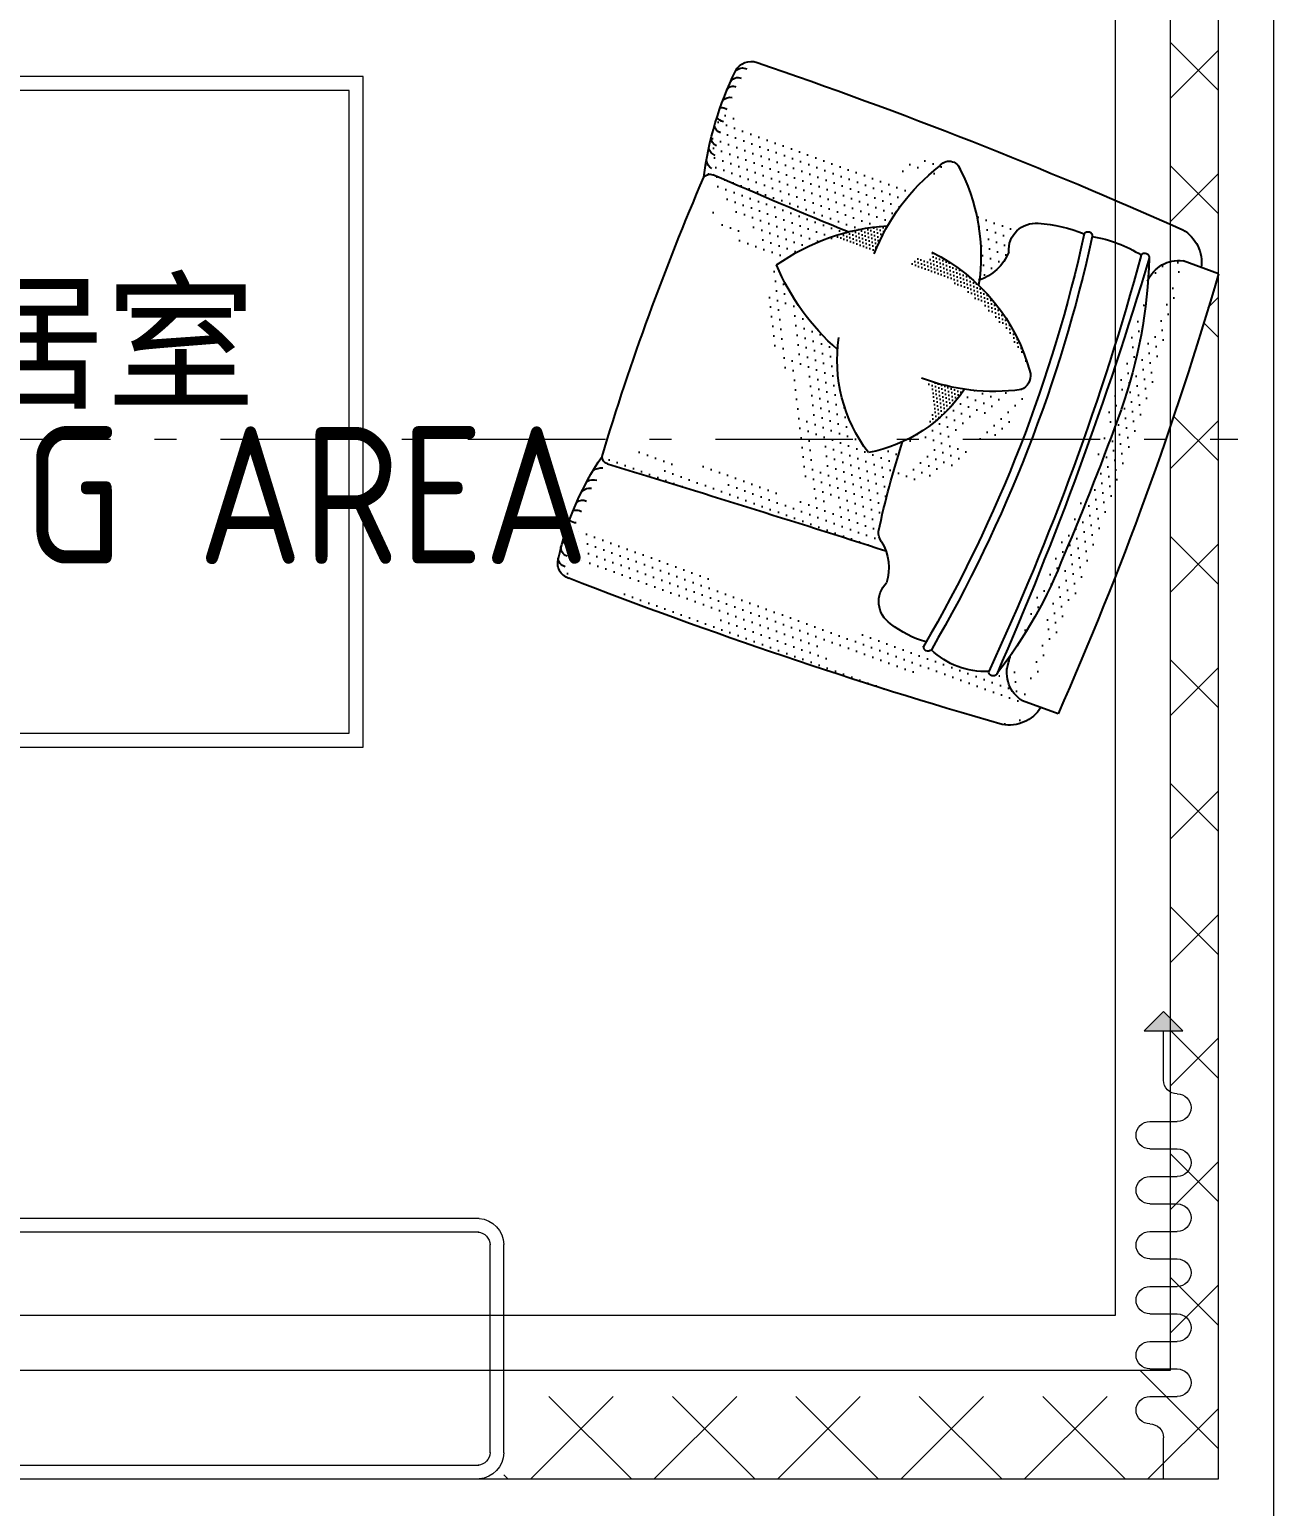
# Model space of a CAD drawing. Extents: x 25752 to 73233, y 27827 to 61602.
# Drawn here: x 60498 to 62761, y 44307 to 46993 of the extents above; entities that cross this region are included whole.
import ezdxf

# ---------------------------------------------------------------- set-up
doc = ezdxf.new("R2010")
doc.units = 0
doc.header["$LTSCALE"] = 1000
doc.header["$MEASUREMENT"] = 0
doc.linetypes.add('SMCENTER', pattern=[0.45, 0.25, -0.08, 0.04, -0.08])
for name, color, linetype, lineweight in [('DIM-CL', 13, 'SMCENTER', 5), ('DOTE', 1, 'Continuous', 5), ('家具', 34, 'Continuous', 9), ('铺地', 8, 'Continuous', 5), ('陈设', 31, 'Continuous', 5)]:
    doc.layers.add(name, color=color, linetype=linetype, lineweight=lineweight)
for name, color, linetype in [('FURNITURE', 31, 'Continuous'), ('PUB_TEXT', 7, 'Continuous'), ('窗帘', 8, 'Continuous')]:
    doc.layers.add(name, color=color, linetype=linetype)
doc.styles.get("Standard").update_dxf_attribs({"font": 'gbenor.shx', "bigfont": 'gbcbig.shx'})
pattern_1 = [(270.036151, (18711.816, 72797.1475), (-5.71319593, -2.8611053), [0, -5.715])]
pattern_2 = [(270.03615, (-28847.447, -12793.412), (-14.28299, -7.152763), [0, -14.2875])]
pattern_3 = [(135, (164886.49, 15824.32), (112.2532, 112.2532), []), (45, (164886.49, 15824.32), (112.2532, -112.2532), [])]

# ---------------------------------------------------------------- blocks, each defined once
blk = doc.blocks.new('gui-11')
at = {"layer": '陈设', "color": 31, "flags": 128}
for points in [[(-820.6, 0), (820.6, 0)], [(-865.1, -426.2), (-865.1, -47.4)], [(865.1, -47.4), (865.1, -426.2)], [(820.6, -473.6), (-820.6, -473.6)]]:
    blk.add_lwpolyline(points, dxfattribs=at)
at = {"layer": '陈设', "color": 8, "flags": 128}
for points in [[(-820.6, -25), (820.6, -25)], [(-840.1, -426.2), (-840.1, -47.4)], [(840.1, -47.4), (840.1, -426.2)], [(820.6, -448.6), (-820.6, -448.6)]]:
    blk.add_lwpolyline(points, dxfattribs=at)
at = {"layer": '陈设', "color": 31}
for centre, start, end in [((-816.5, -48.4), 94.7871, 178.8107), ((816.5, -48.4), 1.1893, 85.2129), ((-816.5, -425.2), 181.1893, 265.2129), ((816.5, -425.2), 274.7871, 358.8107)]:
    blk.add_arc(centre, 48.6, start, end, dxfattribs=at)
at = {"layer": '陈设', "color": 8}
for centre, start, end in [((-816.5, -48.4), 94.7871, 178.8107), ((816.5, -48.4), 1.1893, 85.2129), ((-816.5, -425.2), 181.1893, 265.2129), ((816.5, -425.2), 274.7871, 358.8107)]:
    blk.add_arc(centre, 23.6, start, end, dxfattribs=at)
blk = doc.blocks.new('keting-23')
at = {"layer": 'FURNITURE'}
h = blk.add_hatch(dxfattribs=at)
h.set_pattern_fill('DOTS', color=8, scale=9, angle=134.2152, style=0)
h.set_pattern_definition(pattern_2)
edge = h.paths.add_edge_path()
edge.add_ellipse((-333.7, -64.5), major_axis=(-54.4, 0.7), ratio=1, start_angle=372.4287, end_angle=447.3234, ccw=False)
edge.add_ellipse((1.7, -2715.6), major_axis=(-2668.3, 36.6), ratio=1, start_angle=262.4819, end_angle=279.16, ccw=False)
edge.add_ellipse((333.8, -64.1), major_axis=(-54.4, 0.7), ratio=1, start_angle=92.6798, end_angle=169.2132, ccw=False)
edge.add_ellipse((-2.7, 4207.1), major_axis=(-4338.3, 59.4), ratio=1, start_angle=95.0908, end_angle=95.2562, ccw=False)
edge.add_ellipse((126.8, -845.8), major_axis=(-752.3, 10.3), ratio=1, start_angle=255.6633, end_angle=270.0544)
edge.add_ellipse((-103, -4726), major_axis=(-63.5, -4638.4), ratio=1, start_angle=177.8258, end_angle=181.0057)
edge.add_ellipse((-114.8, -885.6), major_axis=(-798.2, 10.9), ratio=1, start_angle=271.2281, end_angle=286.9488)
edge = h.paths.add_edge_path()
edge.add_ellipse((-390.4, -409.8), major_axis=(-4.6, -333.7), ratio=1, start_angle=102.5165, end_angle=118.673)
edge.add_ellipse((-113.8, -270.6), major_axis=(-24.9, 0.3), ratio=1, start_angle=223.3687, end_angle=261.2906)
edge.add_ellipse((-86.6, -378.7), major_axis=(-134.6, 1.8), ratio=1, start_angle=218.0909, end_angle=280.6368, ccw=False)
edge.add_ellipse((-9.8, -418.4), major_axis=(-125, 1.7), ratio=1, start_angle=187.0141, end_angle=256.789, ccw=False)
edge.add_ellipse((-2.1, 1092.7), major_axis=(-1501.9, 20.6), ratio=1, start_angle=92.8837, end_angle=95.2365, ccw=False)
edge.add_ellipse((-122.5, -580.8), major_axis=(-246, 3.4), ratio=1, start_angle=225.3036, end_angle=256.9606)
edge = h.paths.add_edge_path()
edge.add_ellipse((-138.2, -525.7), major_axis=(-179.3, 2.5), ratio=1, start_angle=87.0261, end_angle=153.5029, ccw=False)
edge.add_ellipse((-410.7, -423.9), major_axis=(-383.1, 5.2), ratio=1, start_angle=133.6674, end_angle=159.7173)
edge.add_ellipse((-122.7, -320.1), major_axis=(-251.3, 3.4), ratio=1, start_angle=106.8462, end_angle=148.2313)
edge.add_ellipse((-122.5, -580.8), major_axis=(-246, 3.4), ratio=1, start_angle=211.4545, end_angle=225.3036)
edge.add_ellipse((-2.1, 1092.7), major_axis=(-1501.9, 20.6), ratio=1, start_angle=92.8837, end_angle=98.7476)
edge.add_ellipse((197.1, -368.4), major_axis=(-27.9, 0.4), ratio=1, start_angle=109.44, end_angle=146.2241)
edge.add_ellipse((284.1, -435.1), major_axis=(-81.8, 1.1), ratio=1, start_angle=310.6468, end_angle=322.3464, ccw=False)
edge.add_ellipse((33056.9, 971.9), major_axis=(-450, -32849.7), ratio=1, start_angle=-86.87011, end_angle=-86.7303)
edge.add_ellipse((-21.9, -323.7), major_axis=(-287.4, 3.9), ratio=1, start_angle=99.4068, end_angle=154.1753, ccw=False)
edge = h.paths.add_edge_path()
edge.add_ellipse((-2.2, 3460.7), major_axis=(-4334.2, 59.4), ratio=1, start_angle=447.5715, end_angle=448.0145, ccw=False)
edge.add_ellipse((-240.4, -854.4), major_axis=(-0.2, -13.5), ratio=1, start_angle=270.899, end_angle=340.1262, ccw=False)
edge.add_ellipse((-12739.6, -102.8), major_axis=(-12507.1, 171.3), ratio=1, start_angle=177.34003, end_angle=178.45076)
edge.add_ellipse((53.3, -411), major_axis=(-357.1, 4.9), ratio=1, start_angle=35.0793, end_angle=54.8012)
edge.add_ellipse((-420.4, -707.1), major_axis=(-264, 3.6), ratio=1, start_angle=143.0166, end_angle=182.3278, ccw=False)
edge = h.paths.add_edge_path()
edge.add_ellipse((-1695.9, -679.4), major_axis=(-1354.3, 18.6), ratio=1, start_angle=172.221, end_angle=187.0471)
edge.add_ellipse((-216.8, -223.4), major_axis=(-335.6, 4.6), ratio=1, start_angle=67.4833, end_angle=81.0075)
edge.add_ellipse((53.3, -411), major_axis=(-4.9, -357.1), ratio=1, start_angle=-65.5842, end_angle=-54.9207)
edge.add_ellipse((-12739.6, -102.8), major_axis=(-171.3, -12507.1), ratio=1, start_angle=87.34003, end_angle=88.45076, ccw=False)
edge.add_ellipse((-240.4, -854.4), major_axis=(-13.5, 0.2), ratio=1, start_angle=0.899, end_angle=70.1262)
edge.add_ellipse((-369.1, -333.4), major_axis=(-547.8, 7.5), ratio=1, start_angle=92.0909, end_angle=103.8605, ccw=False)
edge = h.paths.add_edge_path()
edge.add_ellipse((-843.1, -419.3), major_axis=(-495.3, 6.8), ratio=1, start_angle=179.9316, end_angle=190.1241)
edge.add_ellipse((-320.1, -310.5), major_axis=(-44.5, 0.6), ratio=1, start_angle=40.5273, end_angle=114.9625)
edge.add_ellipse((-304.7, -432.8), major_axis=(-81.8, 1.1), ratio=1, start_angle=220.2501, end_angle=268.7821, ccw=False)
edge.add_ellipse((-173.2, -685.1), major_axis=(-311.8, 4.3), ratio=1, start_angle=283.4561, end_angle=304.8319)
edge = h.paths.add_edge_path()
edge.add_ellipse((-391.3, -489), major_axis=(-0.3, -18.9), ratio=1, start_angle=-78.0465, end_angle=-12.8963)
edge.add_ellipse((-216.8, -223.4), major_axis=(-335.6, 4.6), ratio=1, start_angle=58.5637, end_angle=67.4833)
edge.add_ellipse((-1695.9, -679.4), major_axis=(-18.6, -1354.3), ratio=1, start_angle=94.7147, end_angle=97.0471, ccw=False)
edge.add_ellipse((-290, -479), major_axis=(-120.7, 1.7), ratio=1, start_angle=367.2597, end_angle=423.8182, ccw=False)
edge = h.paths.add_edge_path()
edge.add_ellipse((-21.9, -323.7), major_axis=(-3.9, -287.4), ratio=1, start_angle=51.1064, end_angle=64.1753)
edge.add_ellipse((33056.9, 971.9), major_axis=(-450, -32849.7), ratio=1, start_angle=-86.7303, end_angle=-86.02891)
edge.add_ellipse((241.5, -854.1), major_axis=(-13.5, 0.2), ratio=1, start_angle=111.5158, end_angle=180.743, ccw=False)
edge.add_ellipse((-2.2, 3460.7), major_axis=(-4334.2, 59.4), ratio=1, start_angle=93.8437, end_angle=94.0704, ccw=False)
edge.add_ellipse((1542.2, -577.6), major_axis=(-18.4, -1344.6), ratio=1, start_angle=267.7834, end_angle=283.2412, ccw=False)
h = blk.add_hatch(dxfattribs=at)
h.set_pattern_fill('DOTS', color=8, scale=9, angle=134.2152, style=0)
h.set_pattern_definition(pattern_2)
edge = h.paths.add_edge_path()
edge.add_ellipse((351, -874), major_axis=(-0.2, -14.2), ratio=1, start_angle=61.3207, end_angle=113.8309)
edge.add_ellipse((-4837.8, -495.5), major_axis=(-5214.7, 71.4), ratio=1, start_angle=176.6833, end_angle=183.9232)
edge.add_ellipse((242.3, -193.6), major_axis=(-128.2, 1.8), ratio=1, start_angle=173.4643, end_angle=203.4035)
edge.add_ellipse((358.3, -137.5), major_axis=(-7.27, 0.1), ratio=1, start_angle=110.4211, end_angle=256.6147)
edge.add_ellipse((126.8, -845.8), major_axis=(-10.3, -752.3), ratio=1, start_angle=162.728, end_angle=165.6633)
edge.add_ellipse((-2.7, 4207.1), major_axis=(-4338.3, 59.4), ratio=1, start_angle=95.0908, end_angle=95.2562)
edge.add_ellipse((333.8, -64.1), major_axis=(-54.4, 0.7), ratio=1, start_angle=92.6798, end_angle=169.2132)
edge.add_line((387.1, -75), (387, -43))
edge.add_ellipse((373.7, -104.2), major_axis=(-62.7, 0.9), ratio=1, start_angle=190.9468, end_angle=258.5034, ccw=False)
edge.add_ellipse((-7952.2, -680.3), major_axis=(-8407.4, 115.2), ratio=1, start_angle=179.63549, end_angle=184.789, ccw=False)
edge.add_ellipse((428.4, -850.5), major_axis=(-0.4, -26), ratio=1, start_angle=1.9114, end_angle=94.1899, ccw=False)
edge.add_ellipse((362.8, -398.2), major_axis=(-482.8, 6.6), ratio=1, start_angle=90.846, end_angle=98.653, ccw=False)
h = blk.add_hatch(dxfattribs=at)
h.set_pattern_fill('DOTS', color=8, scale=3.6, angle=134.2152, style=0)
h.set_pattern_definition(pattern_1)
edge = h.paths.add_edge_path()
edge.add_spline(control_points=[(-227.6, -497.2), (-233.5, -494.5), (-244.6, -489.2), (-243.2, -467.8), (-253.7, -469.7), (-257.9, -470.5)], knot_values=[0, 0, 0, 0, 0.799096, 1.505125, 1.97631, 1.97631, 1.97631, 1.97631], degree=3, periodic=0)
edge.add_ellipse((52.1, -505), major_axis=(-311.9, 4.3), ratio=1, start_angle=305.5205, end_angle=354.444, ccw=False)
edge.add_ellipse((80.4, -478.4), major_axis=(-308.6, 4.2), ratio=1, start_angle=312.6694, end_angle=364.2812)
h = blk.add_hatch(dxfattribs=at)
h.set_pattern_fill('DOTS', color=8, scale=3.6, angle=134.2152, style=0)
h.set_pattern_definition(pattern_1)
edge = h.paths.add_edge_path()
edge.add_ellipse((-390.4, -409.8), major_axis=(-4.6, -333.7), ratio=1, start_angle=90.821, end_angle=102.5165)
edge.add_ellipse((-122.5, -580.8), major_axis=(-246, 3.4), ratio=1, start_angle=234.2076, end_angle=256.9606, ccw=False)
edge.add_ellipse((-1.5, -441.9), major_axis=(-63.9, 0.9), ratio=1, start_angle=247.1507, end_angle=330.5018)
h = blk.add_hatch(dxfattribs=at)
h.set_pattern_fill('DOTS', color=8, scale=3.6, angle=134.2152, style=0)
h.set_pattern_definition(pattern_1)
edge = h.paths.add_edge_path()
edge.add_ellipse((-216.8, -223.4), major_axis=(-4.6, -335.6), ratio=1, start_angle=-8.9925, end_angle=-0.2135)
edge.add_ellipse((-115.3, -594.2), major_axis=(-1.5, -113), ratio=1, start_angle=252.6241, end_angle=297.8012)
edge.add_ellipse((53.3, -411), major_axis=(-357.1, 4.9), ratio=1, start_angle=384.4158, end_angle=401.8363, ccw=False)
at = {"layer": 'FURNITURE', "color": 31}
for p, q in [((-387, -13.1), (-387, -75.5)), ((387, -12.6), (387.1, -75))]:
    blk.add_line(p, q, dxfattribs=at)
at = {"layer": 'FURNITURE', "color": 31, "extrusion": (0, 0, -1)}
for centre, major_axis, start_param, end_param in [((3.7, -5845.3), (-5844.8, 80.1), 1.490209, 1.622726), ((-373.6, -104.7), (-62.7, 0.9), 0.1624, 1.341484), ((373.7, -104.2), (-62.7, 0.9), 1.771451, 2.950535), ((7953.1, -670.3), (-8407.4, 115.2), -0.03502, 0.054926), ((-333.7, -64.5), (-54.4, 0.7), -1.552682, -0.216922), ((-114.8, -885.6), (-798.2, 10.9), 1.229279, 1.549363), ((-103, -4726), (-4638.4, 63.5), 1.553243, 1.608743), ((126.8, -845.8), (-752.3, 10.3), 1.569846, 1.872249), ((333.8, -64.1), (-54.4, 0.7), 3.329857, 4.665617), ((-7952.2, -680.3), (-115.2, -8407.4), 4.628805, 4.718751), ((-11.3, -6150.8), (-6031.3, 82.6), 1.497293, 1.618697), ((-2.7, 4207.1), (-4338.3, 59.4), 4.62065, 4.623539), ((-153.2, -189.6), (-224, 3.1), -0.196365, 0.192978), ((-370.7, -136.8), (-0.1, -7.11), 0.247191, 2.965994), ((-9.8, -4513.2), (-4384.2, 60.1), 1.474287, 1.641704), ((242.3, -193.6), (-128.2, 1.8), 2.733124, 3.546371), ((358.3, -137.5), (-7.27, 0.1), 1.804414, 4.355974), ((-56.5, -2590.2), (-2380.9, 32.6), 1.423554, 1.732702), ((-56.3, -2583.4), (-2360.3, 32.3), 1.422482, 1.733775), ((-371.8, -237.2), (-7.11, 0.1), -1.400667, 1.318136), ((-113.8, -270.6), (-24.9, 0.3), 1.060941, 2.384667), ((-104.5, -248.9), (-3.7, -268.7), 1.282877, 1.57452), ((52.1, -505), (-311.9, 4.3), 0.09697, 0.950846), ((-390.4, -409.8), (-333.7, 4.6), 2.641154, 3.143534), ((181.9, -271.4), (-168.8, 2.3), 3.049451, 3.444115), ((356.9, -252.5), (-7.27, 0.1), 1.921742, 4.473302), ((-320.1, -310.5), (-44.5, 0.6), 4.276711, 6.015514), ((299.3, -312.8), (-44.5, 0.6), 3.380606, 5.119409), ((-304.7, -432.8), (-81.8, 1.1), 1.592053, 2.455755), ((-122.5, -580.8), (-246, 3.4), 1.798377, 2.592607), ((284.1, -435.1), (-1.1, -81.8), 2.227976, 3.091678), ((-173.2, -685.1), (-311.8, 4.3), 0.705642, 1.363266), ((197.1, -368.4), (-0.4, -27.9), 5.30189, 5.943893), ((33056.9, 971.9), (-450, -32849.7), 1.501488, 1.51617), ((-2.1, 1092.7), (-1501.9, 20.6), 4.559715, 4.662058), ((-122.7, -320.1), (-251.3, 3.4), 3.696062, 4.499873), ((-391.3, -489), (-18.9, 0.3), -1.345713, 0.934712), ((-216.8, -223.4), (-335.6, 4.6), -1.56707, -1.02213), ((53.3, -411), (-357.1, 4.9), -0.978806, -0.426137), ((-410.7, -423.9), (-383.1, 5.2), 3.495593, 3.95025), ((-12739.6, -102.8), (-12507.1, 171.3), 3.168632, 3.188018), ((-369.1, -333.4), (-547.8, 7.5), 4.470477, 4.805981), ((-2.2, 3460.7), (-59.4, -4334.2), 6.212143, 6.32557), ((362.8, -398.2), (-482.8, 6.6), 4.561365, 4.942431)]:
    blk.add_ellipse(centre, major_axis=major_axis, ratio=1, start_param=start_param, end_param=end_param, dxfattribs=at)
at = {"layer": 'FURNITURE', "color": 8, "extrusion": (0, 0, -1)}
for centre, major_axis, start_param, end_param in [((-424.5, -849.6), (-28.7, 0.4), -1.470353, -0.012279), ((241.5, -854.1), (-13.5, 0.2), 3.128625, 4.336868), ((428.4, -850.5), (-26, 0.4), 3.068466, 4.679029), ((-421.5, -863.4), (-0.2, -16), 0.386644, 1.657312), ((-405.6, -865.8), (-14.3, 0.2), -1.467329, 0.02765), ((-393.3, -871), (-0.13, -9.75), 0.052166, 1.818329), ((-368.3, -866.1), (-0.2, -16.5), 0.403204, 1.417425), ((-349.8, -874.5), (-0.2, -14.2), 1.062272, 1.903007), ((-361.7, -870.3), (-19.7, 0.3), 3.009531, 3.684837), ((-337.4, -867.6), (-14.1, 0.2), 3.033016, 4.181415), ((-316.5, -863), (-0.2, -16.2), 4.851218, 5.910343), ((-305.8, -859.9), (-21, 0.3), 3.228172, 3.985667), ((-281.7, -855.7), (-19.3, 0.3), 3.326054, 4.208703), ((-240.4, -854.4), (-13.5, 0.2), -1.223933, -0.015691), ((282.8, -855.3), (-19.3, 0.3), -1.095768, -0.213119), ((306.9, -859.5), (-21, 0.3), -0.872732, -0.115237), ((317.6, -862.6), (-16.2, 0.2), -1.226612, -0.167487), ((338.5, -867.2), (-14.1, 0.2), -1.06848, 0.079919), ((362.8, -869.8), (-0.3, -19.7), 0.998894, 1.6742), ((351, -874), (-0.2, -14.2), 4.35152, 5.192255), ((369.4, -865.7), (-0.2, -16.5), 4.837102, 5.851324), ((394.4, -870.5), (-0.13, -9.75), 4.436198, 6.202361), ((406.7, -865.2), (-0.2, -14.3), 4.656081, 6.15106), ((422.6, -862.8), (-16, 0.2), 3.026419, 4.297087)]:
    blk.add_ellipse(centre, major_axis=major_axis, ratio=1, start_param=start_param, end_param=end_param, dxfattribs=at)
blk = doc.blocks.new('A$C50400A6F')
at = {"layer": '家具'}
blk.add_hatch(color=256, dxfattribs=at).paths.add_polyline_path([(814.6, 14.6), (814.6, 85.4), (850, 50)])
for p, q in [((850, 50), (814.6, 85.4)), ((814.6, 14.6), (814.6, 85.4)), ((150, 25), (150, 75)), ((200, 25), (200, 75)), ((250, 25), (250, 75)), ((300, 25), (300, 75)), ((350, 25), (350, 75)), ((400, 25), (400, 75)), ((450, 25), (450, 75)), ((500, 25), (500, 75)), ((550, 25), (550, 75)), ((600, 25), (600, 75)), ((650, 25), (650, 75)), ((700, 75), (700, 75)), ((0, 50), (75, 50)), ((725, 50), (814.6, 50)), ((850, 50), (814.6, 14.6)), ((100, 25), (100, 25))]:
    blk.add_line(p, q, dxfattribs=at)
for centre, start, end in [((175, 75), 0, 180), ((275, 75), 0, 180), ((375, 75), 0, 180), ((475, 75), 0, 180), ((575, 75), 0, 180), ((675, 75), 0, 180), ((725, 75), 180, 270), ((75, 25), 0, 90), ((125, 25), 180, 0), ((225, 25), 180, 0), ((325, 25), 180, 0), ((425, 25), 180, 0), ((525, 25), 180, 0), ((625, 25), 180, 0)]:
    blk.add_arc(centre, 25, start, end, dxfattribs=at)
blk = doc.blocks.new('A$C3F2D231D')
at = {"layer": '家具', "rotation": 180}
blk.add_blockref('A$C50400A6F', (2046.1, 202), dxfattribs=at)

msp = doc.modelspace()

# ---------------------------------------------------------------- hatches: boundary and pattern name
at = {"layer": '铺地'}
h = msp.add_hatch(dxfattribs=at)
h.set_pattern_fill('ANSI37', color=256, scale=100, style=0)
h.set_pattern_definition(pattern_3)
h.paths.add_polyline_path([(62572.8, 47413.8), (62572.8, 46638.9), (62595.6, 46628.7), (62622.9, 46599.4), (62627.1, 46588.6), (62628.4, 46560.1), (62629.3, 46560), (62660.7, 46548.4), (62658.4, 47798.3), (62639.7, 47678.6), (62623.9, 47637.1), (62599.5, 47591.1), (62572.8, 47553.1)])
h = msp.add_hatch(dxfattribs=at)
h.set_pattern_fill('ANSI37', color=256, scale=100, style=0)
h.set_pattern_definition(pattern_3)
edge = h.paths.add_edge_path()
edge.add_line((61360.7, 44498.7), (61360.7, 44357.5))
edge.add_line((61360.7, 44357.5), (62660.7, 44357.5))
edge.add_line((62660.7, 44357.5), (62660.7, 46548.4))
edge.add_line((62660.7, 46548.4), (62572.8, 46270.3))
edge.add_line((62572.8, 46270.3), (62572.8, 46247.8))
edge.add_line((62572.8, 46247.8), (62572.8, 44554.6))
edge.add_line((62572.8, 44554.6), (62510.7, 44554.6))
edge.add_line((62510.7, 44554.6), (62510.7, 44507.5))
edge.add_line((62510.7, 44507.5), (61360.7, 44507.5))
edge.add_line((61360.7, 44507.5), (61360.7, 44357.5))

# ---------------------------------------------------------------- linework, layer by layer
at = {"layer": 'DIM-CL'}
msp.add_line((58145.6, 46247.8), (62695.6, 46247.8), dxfattribs=at)
at = {"layer": 'DOTE'}
msp.add_line((62760.7, 51757.5), (62760.7, 44257.5), dxfattribs=at)
msp.add_line((62760.7, 51757.5), (62760.7, 44257.5), dxfattribs=at)
at = {"layer": '铺地'}
msp.add_lwpolyline([(55360.7, 44357.5), (62660.7, 44357.5), (62660.7, 48357.5), (55360.7, 48357.5)], close=True, dxfattribs=at)
at = {"layer": '陈设'}
for points in [[(62572.8, 47553.1), (62572.8, 45730.6)], [(62572.8, 45730.6), (62572.8, 44554.6), (58418.4, 44554.6), (58418.4, 45438)]]:
    msp.add_lwpolyline(points, dxfattribs=at)
at = {"layer": '陈设', "color": 8}
for points in [[(62472.8, 47463.9), (62472.8, 45749.1)], [(62472.8, 45749.1), (62472.8, 44654.6), (58518.4, 44654.6), (58518.4, 45413.1)]]:
    msp.add_lwpolyline(points, dxfattribs=at)
at = {"layer": '陈设'}
msp.add_lwpolyline([(61105.2, 45687.9), (61105.2, 46907.1), (59886, 46907.1), (59886, 45687.9)], close=True, dxfattribs=at)
at = {"layer": '陈设', "color": 8}
msp.add_lwpolyline([(61079.8, 45713.3), (61079.8, 46881.7), (59911.4, 46881.7), (59911.4, 45713.3)], close=True, dxfattribs=at)

# ---------------------------------------------------------------- block references
at = {"layer": '窗帘', "xscale": -1, "rotation": 90}
msp.add_blockref('A$C3F2D231D', (62712.7, 46403.6), dxfattribs=at)
at = {"layer": '陈设', "color": 8, "xscale": 1.100000000201808, "yscale": 1.100000000093132, "zscale": 1.1, "rotation": 249.9179821685898}
msp.add_blockref('keting-23', (62528, 46143.6), dxfattribs=at)
at = {"layer": '陈设', "color": 8, "xscale": -1}
msp.add_blockref('gui-11', (60495.6, 44831.1), dxfattribs=at)

# ---------------------------------------------------------------- texts
at = {"layer": 'PUB_TEXT', "attachment_point": 7}
for s, insert, char_height, width in [('{\\fSimSun|b0|i0|c134|p2;起居室}', (60091.4, 46300.5), 200, 4105.676), ('LIVING AREA', (59821.5, 46020.7), 250, 4161.466)]:
    msp.add_mtext(s, dxfattribs=dict(at, insert=insert, char_height=char_height, width=width))

doc.saveas('drawing.dxf')
